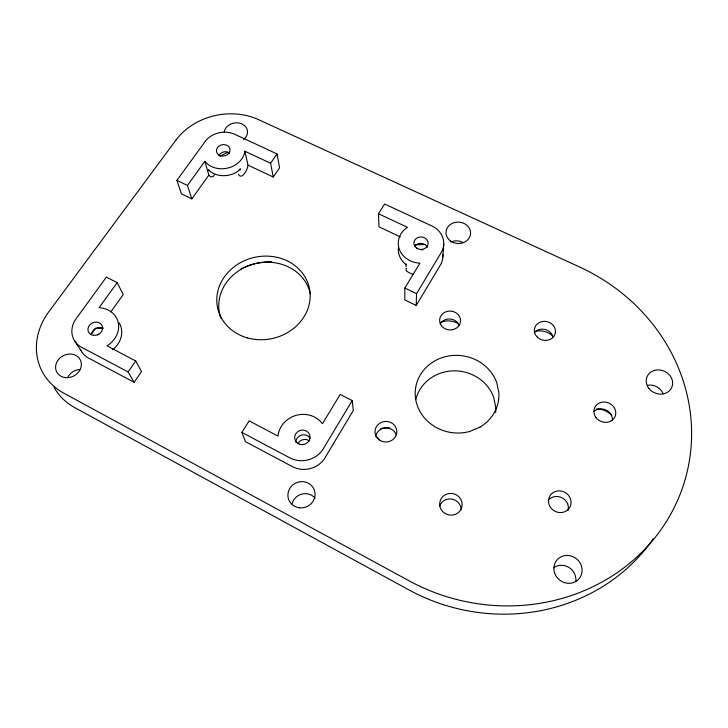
<?xml version="1.0" encoding="UTF-8"?>
<svg xmlns="http://www.w3.org/2000/svg" width="728" height="728" viewBox="0 0 728 728"><rect width="100%" height="100%" fill="white"/><g stroke="black" fill="none" stroke-linecap="round" stroke-linejoin="round"><path stroke-width="1.09" d="M416.225 305.441L416.534 293.657L441.168 252.643A22.759 19.893 0.9 0 0 429.857 225.043L384.648 204.031L378.469 213.75L407.462 227.309A22.759 19.893 0.9 0 0 399.244 249.04A22.759 19.893 0.9 0 0 419.929 263.199L404.859 288.042L404.804 299.918L416.225 305.441L440.349 265.101A22.277 19.574 1 0 0 442.842 254.636M406.042 266.63L406.06 264.419M442.879 256.802L443.752 244.199M352.197 400.573L324.524 446.637A24.606 23.041 -16 0 1 289.808 457.848L241.869 432.405L249.185 420.884L277.978 436.063A24.606 23.041 -16 0 1 296.187 415.333A24.606 23.041 -16 0 1 322.468 423.687L340.204 394.449L352.197 400.573L353.317 410.456L326.29 455.637A24.051 22.604 -16.4 0 1 292.374 466.621L245.491 441.669L241.869 432.405M134.152 382.309L141.56 371.535L135.717 360.979L107.062 345.873A23.933 20.593 -24.1 0 0 118.273 322.741A23.933 20.593 -24.1 0 0 99.072 307.726L117.181 282.646L106.37 277.113L76.131 318.673A23.933 20.593 -24.1 0 0 83.52 348.293L128.11 371.953L134.152 382.309L90.472 359.068A23.414 20.248 -24.5 0 1 80.644 349.813M273.264 177.031L279.57 167.868L277.04 153.945L234.734 134.289A21.876 18.164 -11 0 0 203.958 143.134L176.877 180.362L181.472 193.866L191.828 198.881L208.854 175.102L204.85 161.307A21.876 18.164 -11 0 0 228.119 167.977A21.876 18.164 -11 0 0 244.854 151.215L270.589 163.245L273.264 177.031L248.03 165.165L244.854 151.215M128.11 371.953L135.717 360.979M270.589 163.245L277.04 153.945M110.811 311.893L123.241 294.54L117.181 282.646M91.164 334.188L95.477 328.173L103.34 327.982M191.828 198.881L187.433 185.44L204.85 161.307M219.729 156.265L227.354 152.434L229.338 153.362M415.433 244.781L425.298 244.526M400.254 236.828L378.969 226.817L378.469 213.75M404.859 288.042L416.534 293.657M176.877 180.362L187.433 185.44M379.852 440.304L377.222 437.992L375.548 434.998A10.911 10.283 -2.1 0 1 385.704 421.43A10.911 10.283 -2.1 0 1 396.369 434.561A10.911 10.283 -2.1 0 1 379.852 440.304L375.966 435.936M74.602 340.886L81.718 351.788M380.753 428.61A18.464 17.499 -2.1 0 1 389.862 428.028M375.575 436.372A10.738 10.147 -2.1 0 1 385.33 427.982A10.738 10.147 -2.1 0 1 396.314 434.789M596.423 409A18.791 17.026 23.4 0 1 611.757 415.415M593.866 411.447A10.929 9.873 23 0 1 606.124 410.037A10.929 9.873 23 0 1 612.421 420.493M439.621 506.124A11.093 10.693 16.8 0 1 461.188 509.673M440.704 322.44A17.754 16.089 4.8 0 1 457.694 323.296M440.24 323.833A10.319 9.318 4.6 0 1 450.05 319.001A10.319 9.318 4.6 0 1 459.059 325.234M536.099 331.167A18 16.152 13.7 0 1 552.698 335.863M534.27 332.76A10.456 9.355 13.4 0 1 544.817 329.429A10.456 9.355 13.4 0 1 552.934 336.982M549.331 499.235A11.284 10.538 29.6 0 1 562.826 498.207A11.284 10.538 29.6 0 1 567.976 510.656M398.38 247.948A22.513 19.729 0.9 0 0 405.168 263.836L406.497 264.728A2.584 2.284 0.1 0 1 406.142 264.055M412.931 274.283A22.277 19.574 1 0 1 407.016 271.389A2.557 2.266 0.1 0 1 406.661 268.095M119.174 322.85A23.669 20.42 -24.3 0 1 113.85 348.685L112.449 349.713A2.721 2.366 -24.6 0 0 112.676 349.349M420.375 249.649A6.998 6.152 1 0 1 422.777 249.959M224.179 132.15A11.766 9.719 -10 0 1 241.259 123.66A11.766 9.719 -10 0 1 243.516 139.539M248.03 165.165A21.431 17.909 -11.1 0 1 242.924 175.312A2.457 2.066 -10.5 0 1 238.629 174.11M208.854 175.102A21.431 17.909 -11.1 0 0 209.782 176.194A2.466 2.066 -12.1 0 0 214.187 174.756M298.134 443.106A7.562 7.107 -16.4 0 1 309.482 440.941M97.752 334.944A7.353 6.361 -24.5 0 1 98.835 334.261M239.912 169.233A2.484 2.084 -10.5 0 0 240.668 168.951L239.621 170.024A21.649 18.036 -11 0 1 209.355 170.825L208.399 169.806A2.484 2.075 -12.1 0 0 209.127 170.052M239.512 169.287A2.484 2.084 -10.5 0 1 239.112 169.296M91.373 334.507A7.435 6.415 -24.3 0 1 102.757 328.537M218.8 155.592A6.807 5.669 -11 0 1 229.593 152.889M295.877 442.16A7.644 7.171 -16.2 0 1 301.583 435.08A7.644 7.171 -16.2 0 1 310.101 438.22M414.569 246.61A7.08 6.197 0.9 0 1 421.184 243.37A7.08 6.197 0.9 0 1 427.363 247.256M553.699 567.795A13.987 13.131 41 0 1 568.959 567.458A13.987 13.131 41 0 1 575.775 581.435M292.092 503.794A13.213 12.649 -23.9 0 1 302.038 494.039A13.213 12.649 -23.9 0 1 315.151 498.17M647.774 385.258A13.031 11.539 24 0 1 663.172 393.903M450.941 241.996A11.948 10.456 3.7 0 1 462.826 242.47M67.932 377.013A12.831 11.138 -27.9 0 1 80.189 369.46M53.972 387.132A64.783 56.429 -25 0 0 74.747 407.625L409.072 589.971A185.594 173.018 15.3 0 0 650.841 542.151M653.234 538.784A185.594 173.018 15.3 0 1 651.451 541.314M240.95 268.85A59.605 53.135 -12.8 0 1 243.643 267.576M244.553 267.185A59.605 53.135 -12.8 0 1 271.671 261.816M220.812 317.99A46.446 41.205 -12.6 0 1 253.981 263.936A46.446 41.205 -12.6 0 1 310.428 294.285M415.852 399.308A40.559 37.738 8.1 0 1 453.408 370.871A40.559 37.738 8.1 0 1 493.711 397.406L495.723 407.107A40.559 37.738 8.1 0 1 495.659 412.612M175.858 140.195L48.776 311.857A66.903 57.867 -24.5 0 0 63.9 393.22L409.318 580.926A191.864 177.96 14.6 0 0 671.58 512.612A191.864 177.96 14.6 0 0 579.543 266.976L258.595 119.665A61.243 51.188 -11.1 0 0 175.858 140.195M479.934 427.145L469.924 431.386A41.915 38.784 7.7 0 1 417.281 405.496A41.915 38.784 7.7 0 1 443.907 357.075A41.915 38.784 7.7 0 1 496.751 382.6L498.844 392.574A41.915 38.784 7.7 0 1 479.934 427.145M452.47 311.366L450.769 311.111A10.474 9.428 4.5 0 0 440.458 324.078A10.474 9.428 4.5 0 0 458.103 326.699A10.474 9.428 4.5 0 0 452.47 311.366M450.395 240.895A12.321 10.702 3.6 0 0 470.425 234.826A12.321 10.702 3.6 0 0 454.063 222.686A12.321 10.702 3.6 0 0 450.395 240.895M537.337 337.182A10.62 9.473 13.2 0 0 555.073 333.952A10.62 9.473 13.2 0 0 542.324 321.539A10.62 9.473 13.2 0 0 537.337 337.182M247.602 337.938A46.947 41.551 -12.5 0 0 309.455 288.452A46.947 41.551 -12.5 0 0 233.379 267.385A46.947 41.551 -12.5 0 0 247.602 337.938M65.429 377.614A13.259 11.43 -27.3 0 0 80.853 361.188A13.259 11.43 -27.3 0 0 59.159 358.777A13.259 11.43 -27.3 0 0 65.429 377.614M442.588 511.42A11.275 10.847 16.1 0 0 461.616 507.807A11.275 10.847 16.1 0 0 448.521 493.602A11.275 10.847 16.1 0 0 442.588 511.42M299.39 507.798A13.668 13.031 -22.5 0 0 314.141 489.616A13.668 13.031 -22.5 0 0 290.9 486.877A13.668 13.031 -22.5 0 0 299.39 507.798M549.604 505.814A11.475 10.693 29.1 0 0 569.105 508.399A11.475 10.693 29.1 0 0 560.678 490.945A11.475 10.693 29.1 0 0 549.604 505.814M554.572 572.836A14.478 13.568 39.5 0 0 578.487 579.342A14.478 13.568 39.5 0 0 570.916 555.946A14.478 13.568 39.5 0 0 554.572 572.836M595.968 417.544A11.102 10.001 22.7 0 0 614.823 417.026A11.102 10.001 22.7 0 0 603.703 402.029A11.102 10.001 22.7 0 0 595.968 417.544M648.875 388.397A13.477 11.857 23.3 0 0 671.616 387.751A13.477 11.857 23.3 0 0 657.803 369.897A13.477 11.857 23.3 0 0 648.875 388.397M93.393 335.317A7.526 6.47 -24.1 0 0 102.357 326.262A7.526 6.47 -24.1 0 0 90.035 324.606A7.526 6.47 -24.1 0 0 93.393 335.317M220.675 155.801A6.87 5.706 -11 0 0 230.002 149.14A6.87 5.706 -11 0 0 219.028 146.055A6.87 5.706 -11 0 0 220.675 155.801M299.663 444.271A7.735 7.244 -16 0 0 309.928 435.89A7.735 7.244 -16 0 0 297.434 431.913A7.735 7.244 -16 0 0 299.663 444.271M416.607 248.102A7.153 6.252 0.9 0 0 428.082 244.071A7.153 6.252 0.9 0 0 418.318 237.383A7.153 6.252 0.9 0 0 416.607 248.102"/></g></svg>
